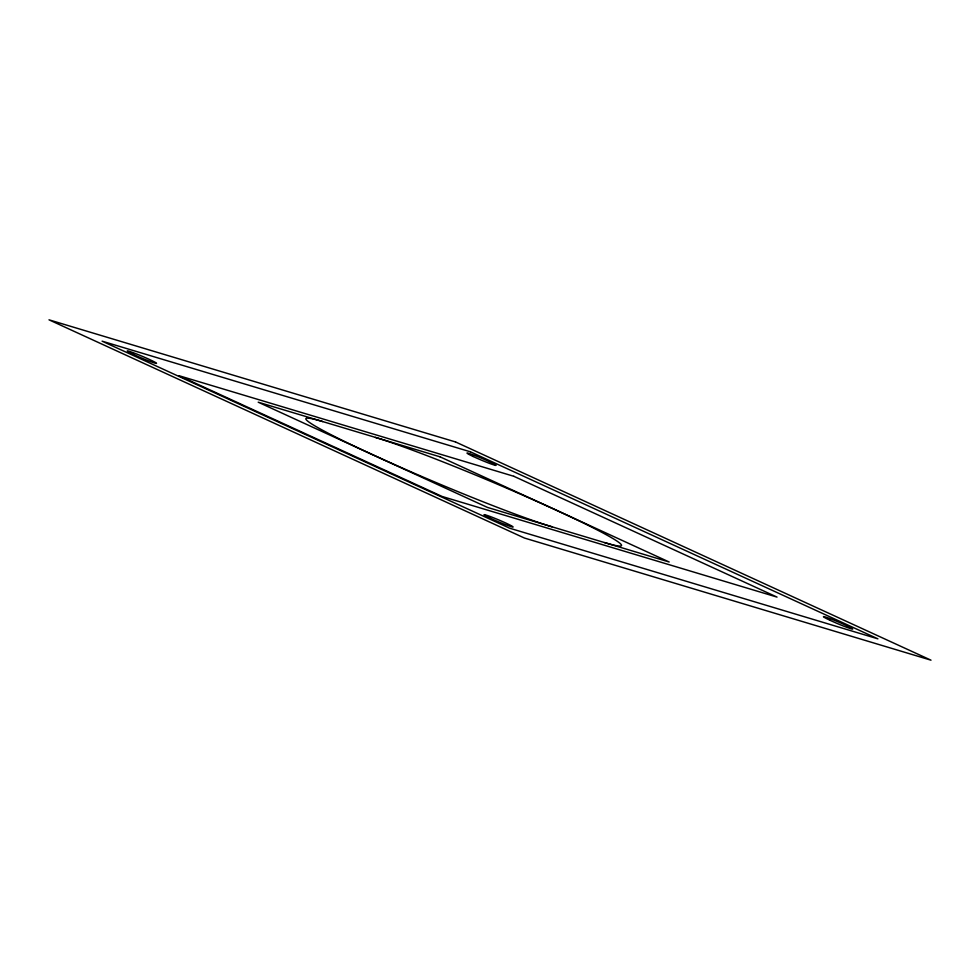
<?xml version="1.0" encoding="UTF-8"?>
<svg xmlns="http://www.w3.org/2000/svg" width="980" height="980" viewBox="0 0 980 980"><rect width="100%" height="100%" fill="white"/><g stroke="black" fill="none" stroke-linecap="round" stroke-linejoin="round"><path stroke-width="1.47" d="M552.01 526.799A142.774 8.22 22.9 0 1 372.817 454.793A142.774 8.22 22.9 0 1 322.763 421.584M375.377 437.399A142.774 8.22 22.9 0 1 554.57 509.392A142.774 8.22 22.9 0 1 604.623 542.601M455.529 441.955L49 319.823L524.471 538.045L931 660.177L455.529 441.955M470.363 451.792L102.092 341.163L509.637 528.208L877.909 638.838L470.363 451.792M513.839 476.292L179.046 375.72L442.25 496.517L777.042 597.102L513.839 476.292M439.947 456.79L258.206 402.192L487.44 507.407L669.193 562.005L439.947 456.79M829.729 620.144A15.864 0.919 22.9 0 0 852.649 629.05A15.864 0.919 22.9 0 0 831.873 619.323A15.864 0.919 22.9 0 0 829.729 620.144M473.132 456.472A15.864 0.919 22.9 0 0 496.052 465.39A15.864 0.919 22.9 0 0 475.276 455.663A15.864 0.919 22.9 0 0 473.132 456.472M490.159 518.126A15.864 0.919 22.9 0 0 513.079 527.032A15.864 0.919 22.9 0 0 492.303 517.317A15.864 0.919 22.9 0 0 490.159 518.126M133.562 354.466A15.864 0.919 22.9 0 0 156.482 363.372A15.864 0.919 22.9 0 0 135.706 353.645A15.864 0.919 22.9 0 0 133.562 354.466"/></g></svg>
